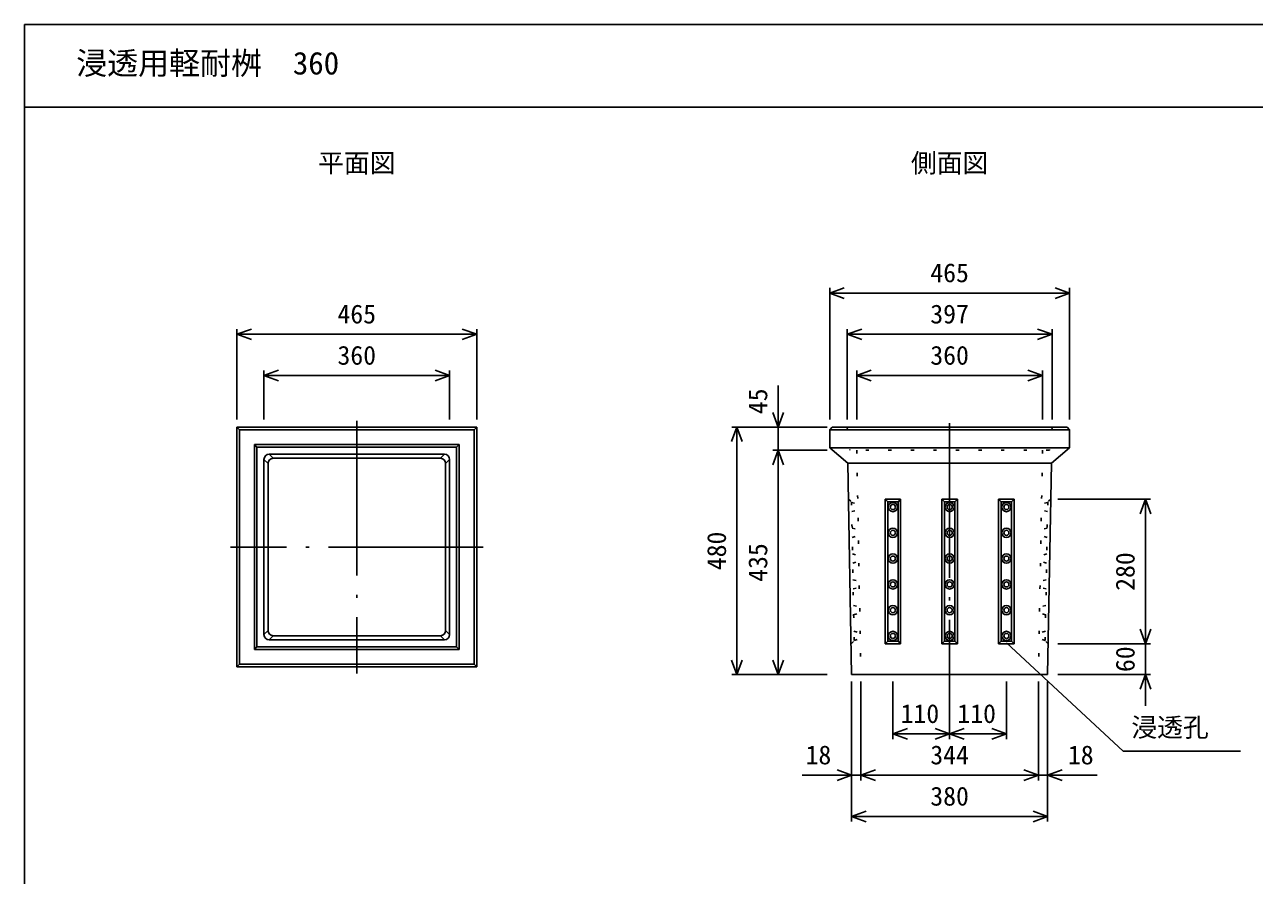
# Model space of a CAD drawing. Units: millimetres, scale not verified. Extents: x 12 to 21012, y 0 to 14850.
# Drawn here: x 2262 to 4646, y 7723 to 9373 of the extents above; entities that cross this region are included whole.
import ezdxf
from ezdxf.enums import TextEntityAlignment as Align

# ---------------------------------------------------------------- set-up
doc = ezdxf.new("R2010")
doc.units = ezdxf.units.MM
doc.header["$LTSCALE"] = 25
doc.linetypes.add('DOTTED', pattern=[1.75, 0.25, -1.5])
doc.linetypes.add('LONG_DASHED_DOTTED', pattern=[15.25, 12, -1.5, 0.25, -1.5])
for name, color, linetype, lineweight in [('CENTER', 7, 'LONG_DASHED_DOTTED', 25), ('DIM', 7, 'Continuous', 25), ('OUTLINE', 3, 'Continuous', 25), ('OUTLINE2', 4, 'DOTTED', 25), ('TXT', 7, 'Continuous', 25)]:
    doc.layers.add(name, color=color, linetype=linetype, lineweight=lineweight)
doc.styles.add('ＭＳ ゴシック', font='')
doc.styles.get('ＭＳ ゴシック').set_extended_font_data('MS Gothic')

msp = doc.modelspace()

# ---------------------------------------------------------------- linework, layer by layer
at = {"layer": 'CENTER'}
for p, q in [((2906.47, 8604.45), (2906.47, 8114.45)), ((4055.65, 8599.66), (4055.65, 8098.74)), ((3151.47, 8359.45), (2661.47, 8359.45))]:
    msp.add_line(p, q, dxfattribs=at)
at = {"layer": 'DIM'}
for p, q in [((3823.15, 8851.95), (3851.34, 8862.21)), ((3823.15, 8861.95), (3823.15, 8606.95)), ((3823.15, 8851.95), (4288.15, 8851.95)), ((3851.34, 8841.69), (3823.15, 8851.95)), ((4288.15, 8851.95), (4259.96, 8862.21)), ((4259.96, 8841.69), (4288.15, 8851.95)), ((4288.15, 8861.95), (4288.15, 8606.95)), ((2673.97, 8771.95), (2702.16, 8782.21)), ((2673.97, 8781.95), (2673.97, 8606.95)), ((3138.97, 8771.95), (3110.78, 8782.21)), ((3138.97, 8781.95), (3138.97, 8606.95)), ((3857.15, 8771.95), (3885.34, 8782.21)), ((3857.15, 8781.95), (3857.15, 8606.95)), ((4254.15, 8771.95), (4225.96, 8782.21)), ((4254.15, 8781.95), (4254.15, 8606.95)), ((2673.97, 8771.95), (3138.97, 8771.95)), ((2702.16, 8761.69), (2673.97, 8771.95)), ((3110.78, 8761.69), (3138.97, 8771.95)), ((3857.15, 8771.95), (4254.15, 8771.95)), ((3885.34, 8761.69), (3857.15, 8771.95)), ((4225.96, 8761.69), (4254.15, 8771.95)), ((2726.47, 8691.95), (2754.66, 8702.21)), ((2726.47, 8701.95), (2726.47, 8606.95)), ((3086.47, 8691.95), (3058.28, 8702.21)), ((3086.47, 8701.95), (3086.47, 8606.95)), ((3875.65, 8691.95), (3903.84, 8702.21)), ((3875.65, 8701.95), (3875.65, 8606.95)), ((4235.65, 8691.95), (4207.46, 8702.21)), ((4235.65, 8701.95), (4235.65, 8606.95)), ((2726.47, 8691.95), (3086.47, 8691.95)), ((2754.66, 8681.69), (2726.47, 8691.95)), ((3058.28, 8681.69), (3086.47, 8691.95)), ((3875.65, 8691.95), (4235.65, 8691.95)), ((3903.84, 8681.69), (3875.65, 8691.95)), ((4207.46, 8681.69), (4235.65, 8691.95)), ((3723.15, 8672.9), (3723.15, 8591.95)), ((3723.15, 8591.95), (3712.89, 8620.14)), ((3733.41, 8620.14), (3723.15, 8591.95)), ((3643.15, 8591.95), (3632.89, 8563.76)), ((3633.15, 8591.95), (3818.15, 8591.95)), ((3643.15, 8111.95), (3643.15, 8591.95)), ((3653.41, 8563.76), (3643.15, 8591.95)), ((3723.15, 8546.95), (3723.15, 8591.95)), ((3723.15, 8546.95), (3712.89, 8518.76)), ((3713.15, 8546.95), (3818.15, 8546.95)), ((3723.15, 8111.95), (3723.15, 8546.95)), ((3733.41, 8518.76), (3723.15, 8546.95)), ((4445.21, 8451.95), (4265.21, 8451.95)), ((4424.95, 8423.76), (4435.21, 8451.95)), ((4435.21, 8451.95), (4435.21, 8171.95)), ((4445.47, 8423.76), (4435.21, 8451.95)), ((4435.21, 8171.95), (4424.95, 8200.14)), ((4445.47, 8200.14), (4435.21, 8171.95)), ((4445.21, 8171.95), (4265.21, 8171.95)), ((4435.21, 8171.95), (4435.21, 8111.95)), ((3643.15, 8111.95), (3632.89, 8140.14)), ((3653.41, 8140.14), (3643.15, 8111.95)), ((3723.15, 8111.95), (3712.89, 8140.14)), ((3733.41, 8140.14), (3723.15, 8111.95)), ((3633.15, 8111.95), (3818.15, 8111.95)), ((4445.21, 8111.95), (4265.21, 8111.95)), ((4435.21, 8111.95), (4424.95, 8083.76)), ((4435.21, 8051.71), (4435.21, 8111.95)), ((4445.47, 8083.76), (4435.21, 8111.95)), ((3865.65, 7826.95), (3865.65, 8098.74)), ((3883.65, 7906.95), (3883.65, 8098.74)), ((3945.65, 7986.95), (3945.65, 8098.74)), ((4055.65, 7986.95), (4055.65, 8098.74)), ((4165.65, 7986.95), (4165.65, 8098.74)), ((4227.65, 7906.95), (4227.65, 8098.74)), ((4245.65, 7826.95), (4245.65, 8098.74)), ((3945.65, 7996.95), (3973.84, 8007.21)), ((3945.65, 7996.95), (4055.65, 7996.95)), ((3973.84, 7986.69), (3945.65, 7996.95)), ((4055.65, 7996.95), (4027.46, 8007.21)), ((4027.46, 7986.69), (4055.65, 7996.95)), ((4055.65, 7996.95), (4083.84, 8007.21)), ((4055.65, 7996.95), (4165.65, 7996.95)), ((4083.84, 7986.69), (4055.65, 7996.95)), ((4165.65, 7996.95), (4137.46, 8007.21)), ((4137.46, 7986.69), (4165.65, 7996.95)), ((3769.97, 7916.95), (3865.65, 7916.95)), ((3865.65, 7916.95), (3837.46, 7927.21)), ((3837.46, 7906.69), (3865.65, 7916.95)), ((3865.65, 7916.95), (3883.65, 7916.95)), ((3883.65, 7916.95), (3911.84, 7927.21)), ((3883.65, 7916.95), (4227.65, 7916.95)), ((3911.84, 7906.69), (3883.65, 7916.95)), ((4227.65, 7916.95), (4199.46, 7927.21)), ((4199.46, 7906.69), (4227.65, 7916.95)), ((4227.65, 7916.95), (4245.65, 7916.95)), ((4245.65, 7916.95), (4273.84, 7927.21)), ((4341.34, 7916.95), (4245.65, 7916.95)), ((4273.84, 7906.69), (4245.65, 7916.95)), ((3865.65, 7836.95), (3893.84, 7847.21)), ((4245.65, 7836.95), (4217.46, 7847.21)), ((3865.65, 7836.95), (4245.65, 7836.95)), ((3893.84, 7826.69), (3865.65, 7836.95)), ((4217.46, 7826.69), (4245.65, 7836.95))]:
    msp.add_line(p, q, dxfattribs=at)
at = {"layer": 'OUTLINE'}
for p, q in [((3138.97, 8591.95), (2673.97, 8591.95)), ((2673.97, 8126.95), (2673.97, 8591.95)), ((2678.97, 8586.95), (2673.97, 8591.95)), ((3133.97, 8586.95), (2678.97, 8586.95)), ((2678.97, 8131.95), (2678.97, 8586.95)), ((3133.97, 8586.95), (3138.97, 8591.95)), ((3133.97, 8131.95), (3133.97, 8586.95)), ((3138.97, 8126.95), (3138.97, 8591.95)), ((3828.15, 8591.95), (3823.15, 8586.95)), ((3823.15, 8586.95), (4288.15, 8586.95)), ((3823.15, 8586.95), (3823.15, 8551.95)), ((4283.15, 8591.95), (3828.15, 8591.95)), ((4283.15, 8591.95), (4288.15, 8586.95)), ((4288.15, 8586.95), (4288.15, 8551.95)), ((3104.97, 8557.95), (2707.97, 8557.95)), ((2707.97, 8557.95), (2707.97, 8160.95)), ((2707.97, 8557.95), (2712.97, 8552.95)), ((3099.97, 8552.95), (2712.97, 8552.95)), ((2712.97, 8552.95), (2712.97, 8165.95)), ((3076.47, 8539.45), (2736.47, 8539.45)), ((2736.47, 8539.45), (2744.47, 8531.45)), ((3068.47, 8531.45), (3076.47, 8539.45)), ((3099.97, 8552.95), (3104.97, 8557.95)), ((3099.97, 8552.95), (3099.97, 8165.95)), ((3104.97, 8557.95), (3104.97, 8160.95)), ((4288.15, 8551.95), (3823.15, 8551.95)), ((3823.15, 8551.95), (3858.11, 8521.95)), ((4253.2, 8521.95), (4288.15, 8551.95)), ((2726.47, 8189.45), (2726.47, 8529.45)), ((2726.47, 8529.45), (2734.47, 8521.45)), ((2734.47, 8197.45), (2734.47, 8521.45)), ((3068.47, 8531.45), (2744.47, 8531.45)), ((3078.47, 8521.45), (3086.47, 8529.45)), ((3078.47, 8197.45), (3078.47, 8521.45)), ((3086.47, 8189.45), (3086.47, 8529.45)), ((4253.2, 8521.95), (3858.11, 8521.95)), ((3858.11, 8521.95), (3865.65, 8111.95)), ((4253.2, 8521.95), (4245.66, 8111.95)), ((3960.65, 8451.95), (3930.65, 8451.95)), ((3930.65, 8451.95), (3930.65, 8171.95)), ((3935.65, 8446.95), (3930.65, 8451.95)), ((3935.65, 8446.95), (3935.65, 8176.95)), ((3955.65, 8446.95), (3935.65, 8446.95)), ((3955.65, 8446.95), (3960.65, 8451.95)), ((3955.65, 8446.95), (3955.65, 8176.95)), ((3960.65, 8451.95), (3960.65, 8171.95)), ((4070.65, 8451.95), (4040.65, 8451.95)), ((4040.65, 8451.95), (4040.65, 8171.95)), ((4045.65, 8446.95), (4040.65, 8451.95)), ((4045.65, 8446.95), (4045.65, 8176.95)), ((4065.65, 8446.95), (4045.65, 8446.95)), ((4065.65, 8446.95), (4070.65, 8451.95)), ((4065.65, 8446.95), (4065.65, 8176.95)), ((4070.65, 8451.95), (4070.65, 8171.95)), ((4180.65, 8451.95), (4150.65, 8451.95)), ((4150.65, 8451.95), (4150.65, 8171.95)), ((4155.65, 8446.95), (4150.65, 8451.95)), ((4155.65, 8446.95), (4155.65, 8176.95)), ((4175.65, 8446.95), (4155.65, 8446.95)), ((4175.65, 8446.95), (4180.65, 8451.95)), ((4175.65, 8446.95), (4175.65, 8176.95)), ((4180.65, 8451.95), (4180.65, 8171.95)), ((2734.47, 8197.45), (2726.47, 8189.45)), ((2744.47, 8187.45), (2736.47, 8179.45)), ((3076.47, 8179.45), (2736.47, 8179.45)), ((3068.47, 8187.45), (2744.47, 8187.45)), ((3068.47, 8187.45), (3076.47, 8179.45)), ((3078.47, 8197.45), (3086.47, 8189.45)), ((3935.65, 8176.95), (3930.65, 8171.95)), ((3955.65, 8176.95), (3935.65, 8176.95)), ((3955.65, 8176.95), (3960.65, 8171.95)), ((4045.65, 8176.95), (4040.65, 8171.95)), ((4065.65, 8176.95), (4045.65, 8176.95)), ((4065.65, 8176.95), (4070.65, 8171.95)), ((4155.65, 8176.95), (4150.65, 8171.95)), ((4175.65, 8176.95), (4155.65, 8176.95)), ((4175.65, 8176.95), (4180.65, 8171.95)), ((2712.97, 8165.95), (2707.97, 8160.95)), ((2707.97, 8160.95), (3104.97, 8160.95)), ((2712.97, 8165.95), (3099.97, 8165.95)), ((3099.97, 8165.95), (3104.97, 8160.95)), ((3960.65, 8171.95), (3930.65, 8171.95)), ((4070.65, 8171.95), (4040.65, 8171.95)), ((4180.65, 8171.95), (4150.65, 8171.95)), ((2678.97, 8131.95), (2673.97, 8126.95)), ((3133.97, 8131.95), (2678.97, 8131.95)), ((3133.97, 8131.95), (3138.97, 8126.95)), ((3138.97, 8126.95), (2673.97, 8126.95)), ((4245.66, 8111.95), (3865.65, 8111.95))]:
    msp.add_line(p, q, dxfattribs=at)
for centre, radius in [((3945.65, 8436.95), 9), ((3945.65, 8436.95), 5), ((4055.65, 8436.95), 9), ((4055.65, 8436.95), 5), ((4165.65, 8436.95), 9), ((4165.65, 8436.95), 5), ((3945.65, 8386.95), 9), ((3945.65, 8386.95), 5), ((4055.65, 8386.95), 9), ((4055.65, 8386.95), 5), ((4165.65, 8386.95), 9), ((4165.65, 8386.95), 5), ((3945.65, 8336.95), 9), ((4055.65, 8336.95), 9), ((4165.65, 8336.95), 9), ((3945.65, 8336.95), 5), ((4055.65, 8336.95), 5), ((4165.65, 8336.95), 5), ((3945.65, 8286.95), 9), ((3945.65, 8286.95), 5), ((4055.65, 8286.95), 9), ((4055.65, 8286.95), 5), ((4165.65, 8286.95), 9), ((4165.65, 8286.95), 5), ((3945.65, 8236.95), 9), ((3945.65, 8236.95), 5), ((4055.65, 8236.95), 9), ((4055.65, 8236.95), 5), ((4165.65, 8236.95), 9), ((4165.65, 8236.95), 5), ((3945.65, 8186.95), 9), ((3945.65, 8186.95), 5), ((4055.65, 8186.95), 9), ((4055.65, 8186.95), 5), ((4165.65, 8186.95), 9), ((4165.65, 8186.95), 5)]:
    msp.add_circle(centre, radius, dxfattribs=at)
for centre, start, end in [((2736.47, 8529.45), 90, 180), ((3076.47, 8529.45), 0, 90), ((2744.47, 8521.45), 90, 180), ((3068.47, 8521.45), 0, 90), ((2736.47, 8189.45), 180, 270), ((2744.47, 8197.45), 180, 270), ((3068.47, 8197.45), 270, 0), ((3076.47, 8189.45), 270, 0)]:
    msp.add_arc(centre, 10, start, end, dxfattribs=at)
at = {"layer": 'OUTLINE2'}
for p, q in [((3857.15, 8591.95), (3862.15, 8546.95)), ((4254.15, 8591.95), (4249.15, 8546.95)), ((4249.15, 8546.95), (3862.15, 8546.95)), ((3875.65, 8546.95), (3883.65, 8111.95)), ((4235.65, 8546.95), (4227.65, 8111.95)), ((3859.4, 8451.95), (3865.49, 8447.06)), ((3865.49, 8447.06), (3870.45, 8177.1)), ((3865.51, 8446.06), (3877.57, 8442.85)), ((4245.8, 8446.06), (4233.74, 8442.85)), ((4245.82, 8447.06), (4240.85, 8177.1)), ((4251.91, 8451.95), (4245.82, 8447.06)), ((3865.84, 8428.06), (3877.77, 8431.71)), ((4245.47, 8428.06), (4233.53, 8431.71)), ((3866.42, 8396.07), (3878.49, 8392.86)), ((4244.88, 8396.07), (4232.82, 8392.86)), ((3866.76, 8378.07), (3878.69, 8381.72)), ((4244.55, 8378.07), (4232.61, 8381.72)), ((3867.34, 8346.08), (3879.41, 8342.87)), ((4243.96, 8346.08), (4231.9, 8342.87)), ((3867.68, 8328.08), (3879.61, 8331.73)), ((4243.63, 8328.08), (4231.69, 8331.73)), ((3868.26, 8296.08), (3880.32, 8292.88)), ((4243.04, 8296.08), (4230.98, 8292.88)), ((3868.59, 8278.09), (3880.53, 8281.74)), ((4242.71, 8278.09), (4230.77, 8281.74)), ((3869.18, 8246.09), (3881.24, 8242.89)), ((3869.51, 8228.1), (3881.45, 8231.74)), ((4241.79, 8228.1), (4229.86, 8231.74)), ((4242.12, 8246.09), (4230.06, 8242.89)), ((3864.54, 8171.99), (3870.45, 8177.1)), ((3870.1, 8196.1), (3882.16, 8192.89)), ((3870.43, 8178.1), (3882.37, 8181.75)), ((4240.87, 8178.1), (4228.94, 8181.75)), ((4241.2, 8196.1), (4229.14, 8192.89)), ((4246.76, 8171.99), (4240.85, 8177.1))]:
    msp.add_line(p, q, dxfattribs=at)
at = {"layer": 'TXT'}
for p, q in [((8362.5, 9372.57), (2262.5, 9372.57)), ((2262.5, 6072.57), (2262.5, 9372.57)), ((2262.5, 9212.57), (8362.5, 9212.57)), ((4165.97, 8173.74), (4391.77, 7963.75)), ((4391.77, 7963.75), (4619.41, 7963.75))]:
    msp.add_line(p, q, dxfattribs=at)

# ---------------------------------------------------------------- texts
at = {"layer": 'DIM', "style": 'ＭＳ ゴシック'}
for s, p in [('465', (4018.15, 8861.95)), ('465', (2868.97, 8781.95)), ('397', (4018.15, 8781.95)), ('360', (2868.97, 8701.95)), ('360', (4018.15, 8701.95)), ('110', (3960.6, 8007.06)), ('110', (4070.6, 8007.06)), ('18', (3776.37, 7926.95)), ('344', (4018.15, 7926.95)), ('18', (4284.93, 7926.95)), ('380', (4018.15, 7846.95))]:
    msp.add_text(s, height=36.66, dxfattribs=at).set_placement(p, align=Align.BOTTOM_LEFT)
for s, p in [('45', (3713.15, 8617.01)), ('480', (3633.15, 8314.45)), ('435', (3713.15, 8291.95)), ('280', (4425.21, 8274.45)), ('60', (4425.21, 8116.95))]:
    msp.add_text(s, height=36.66, rotation=90, dxfattribs=at).set_placement(p, align=Align.BOTTOM_LEFT)
at = {"layer": 'TXT', "style": 'ＭＳ ゴシック'}
for s, height, p in [('浸透用軽耐桝\u3000360', 43.99, (2362.5, 9262.57)), ('平面図', 36.66, (2831.47, 9074.81)), ('側面図', 36.66, (3980.65, 9074.81)), ('浸透孔', 36.66, (4407.9, 7980.43))]:
    msp.add_text(s, height=height, dxfattribs=at).set_placement(p, align=Align.BOTTOM_LEFT)

doc.saveas('drawing.dxf')
